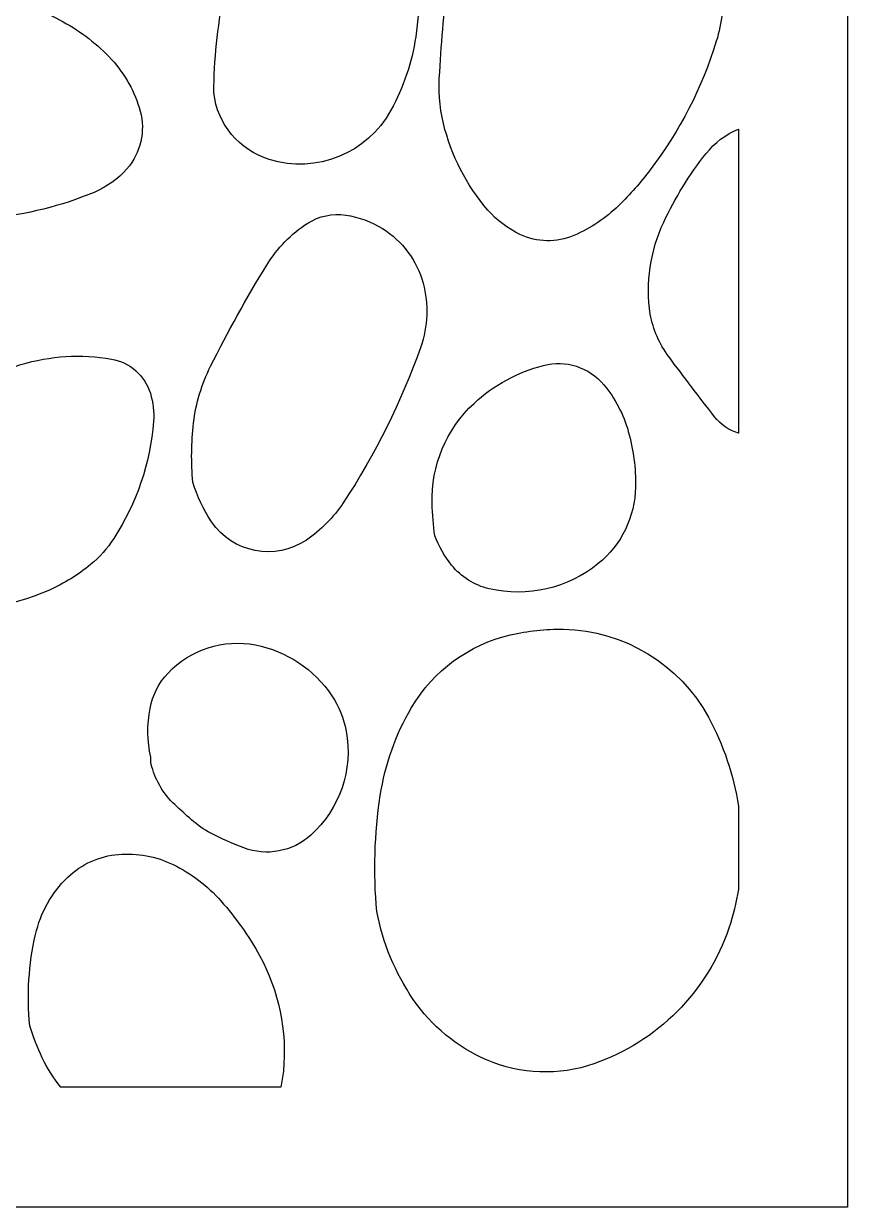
# Model space of a CAD drawing. Header units: centimetres. Extents: x -9.4 to 8.7, y -8.7 to 9.6.
# Drawn here: x -4.78 to -1.11, y -8.69 to -3.41 of the extents above; entities that cross this region are included whole.
import ezdxf

# ---------------------------------------------------------------- set-up
doc = ezdxf.new("R2010")
doc.units = ezdxf.units.CM
doc.header["$MEASUREMENT"] = 0

msp = doc.modelspace()

# ---------------------------------------------------------------- linework, layer by layer
at = {"color": 177}
for points, knots in [([(-9.42645, -8.68917), (-9.42645, -8.68917), (-1.10535, -8.68917), (-1.10535, -8.68917), (-1.10535, -8.68917), (-1.10535, -8.68917), (-1.10535, 9.55648), (-1.10535, 9.55648), (-1.10535, 9.55648), (-1.10535, 9.55648), (-9.42645, 9.55648), (-9.42645, 9.55648), (-9.42645, 9.55648), (-9.42645, 9.55648), (-9.42645, -8.68917), (-9.42645, -8.68917)], [0, 0, 0, 0, 0.2, 0.2, 0.2, 0.2, 0.4, 0.4, 0.4, 0.4, 0.6, 0.6, 0.6, 0.6, 1, 1, 1, 1]), ([(-2.92368, -3.62627), (-2.93071, -3.7029), (-2.92519, -3.78015), (-2.90723, -3.85509), (-2.90723, -3.85509), (-2.87283, -3.99807), (-2.80479, -4.13061), (-2.70852, -4.24196), (-2.70852, -4.24196), (-2.66903, -4.28771), (-2.62042, -4.32459), (-2.56572, -4.35032), (-2.56572, -4.35032), (-2.48979, -4.38602), (-2.40222, -4.38772), (-2.325, -4.35485), (-2.325, -4.35485), (-2.25041, -4.32308), (-2.18259, -4.27774), (-2.12474, -4.22107), (-2.12474, -4.22107), (-2.07451, -4.17162), (-2.02768, -4.11865), (-1.98498, -4.06261), (-1.98498, -4.06261), (-1.85335, -3.89026), (-1.75339, -3.69612), (-1.68978, -3.48882), (-1.68978, -3.48882), (-1.66435, -3.40634), (-1.65446, -3.31987), (-1.66056, -3.23371), (-1.66056, -3.23371), (-1.66922, -3.11191), (-1.71965, -2.99688), (-1.80345, -2.90811), (-1.80345, -2.90811), (-1.9647, -2.73718), (-2.17986, -2.62723), (-2.41284, -2.59682), (-2.41284, -2.59682), (-2.56827, -2.57654), (-2.71811, -2.66163), (-2.78005, -2.80559), (-2.78005, -2.80559), (-2.83323, -2.92927), (-2.86852, -3.05985), (-2.88491, -3.19347), (-2.88491, -3.19347), (-2.90247, -3.33723), (-2.91537, -3.4816), (-2.92368, -3.62627), (-2.92368, -3.62627), (-2.92368, -3.62627), (-2.92368, -3.62627), (-2.92368, -3.62627)], [0, 0, 0, 0, 0.0666667, 0.0666667, 0.0666667, 0.0666667, 0.1333333, 0.1333333, 0.1333333, 0.1333333, 0.2, 0.2, 0.2, 0.2, 0.2666667, 0.2666667, 0.2666667, 0.2666667, 0.3333333, 0.3333333, 0.3333333, 0.3333333, 0.4, 0.4, 0.4, 0.4, 0.4666667, 0.4666667, 0.4666667, 0.4666667, 0.5333333, 0.5333333, 0.5333333, 0.5333333, 0.6, 0.6, 0.6, 0.6, 0.6666667, 0.6666667, 0.6666667, 0.6666667, 0.7333333, 0.7333333, 0.7333333, 0.7333333, 0.8, 0.8, 0.8, 0.8, 0.8666667, 0.8666667, 0.8666667, 0.8666667, 1, 1, 1, 1]), ([(-3.93159, -3.71825), (-3.91578, -3.85802), (-3.81879, -3.97511), (-3.68431, -4.0165), (-3.68431, -4.0165), (-3.47408, -4.08102), (-3.24772, -3.98947), (-3.14173, -3.79688), (-3.14173, -3.79688), (-3.08565, -3.69492), (-3.048, -3.58372), (-3.03055, -3.46869), (-3.03055, -3.46869), (-3.0092, -3.32648), (-3.01146, -3.18181), (-3.03747, -3.04036), (-3.03747, -3.04036), (-3.0522, -2.96045), (-3.08047, -2.88358), (-3.121, -2.81321), (-3.121, -2.81321), (-3.1645, -2.73763), (-3.24697, -2.69311), (-3.33416, -2.6985), (-3.33416, -2.6985), (-3.38363, -2.70145), (-3.43217, -2.71397), (-3.47701, -2.7352), (-3.47701, -2.7352), (-3.58882, -2.78803), (-3.68465, -2.86927), (-3.75499, -2.9711), (-3.75499, -2.9711), (-3.8198, -3.06492), (-3.86465, -3.17104), (-3.8869, -3.28285), (-3.8869, -3.28285), (-3.91548, -3.4263), (-3.93036, -3.57205), (-3.93159, -3.71825)], [0, 0, 0, 0, 0.0909091, 0.0909091, 0.0909091, 0.0909091, 0.1818182, 0.1818182, 0.1818182, 0.1818182, 0.2727273, 0.2727273, 0.2727273, 0.2727273, 0.3636364, 0.3636364, 0.3636364, 0.3636364, 0.4545455, 0.4545455, 0.4545455, 0.4545455, 0.5454545, 0.5454545, 0.5454545, 0.5454545, 0.6363636, 0.6363636, 0.6363636, 0.6363636, 0.7272727, 0.7272727, 0.7272727, 0.7272727, 0.8181818, 0.8181818, 0.8181818, 0.8181818, 1, 1, 1, 1]), ([(-6.37059, -3.47975), (-6.29704, -3.65948), (-6.1731, -3.81407), (-6.01367, -3.92482), (-6.01367, -3.92482), (-5.83354, -4.04998), (-5.63664, -4.14874), (-5.42869, -4.21832), (-5.42869, -4.21832), (-5.26693, -4.27252), (-5.09574, -4.29234), (-4.92573, -4.27684), (-4.92573, -4.27684), (-4.76754, -4.2624), (-4.61257, -4.224), (-4.4659, -4.16286), (-4.4659, -4.16286), (-4.40955, -4.13938), (-4.35932, -4.10327), (-4.31909, -4.05734), (-4.31909, -4.05734), (-4.25766, -3.98687), (-4.23552, -3.89057), (-4.26012, -3.80053), (-4.26012, -3.80053), (-4.2836, -3.71457), (-4.32736, -3.63547), (-4.38775, -3.57002), (-4.38775, -3.57002), (-4.44993, -3.50247), (-4.52289, -3.44579), (-4.60353, -3.40216), (-4.60353, -3.40216), (-4.79396, -3.29914), (-4.9938, -3.21497), (-5.20064, -3.15077), (-5.20064, -3.15077), (-5.28433, -3.12478), (-5.37011, -3.10562), (-5.45696, -3.09348), (-5.45696, -3.09348), (-5.68885, -3.06384), (-5.92358, -3.06569), (-6.15498, -3.09901), (-6.15498, -3.09901), (-6.20753, -3.10655), (-6.25702, -3.12852), (-6.29795, -3.16245), (-6.29795, -3.16245), (-6.33681, -3.19455), (-6.3624, -3.23985), (-6.36984, -3.28978), (-6.36984, -3.28978), (-6.3792, -3.35274), (-6.37949, -3.41667), (-6.37059, -3.47975), (-6.37059, -3.47975), (-6.37059, -3.47975), (-6.37059, -3.47975), (-6.37059, -3.47975)], [0, 0, 0, 0, 0.0625, 0.0625, 0.0625, 0.0625, 0.125, 0.125, 0.125, 0.125, 0.1875, 0.1875, 0.1875, 0.1875, 0.25, 0.25, 0.25, 0.25, 0.3125, 0.3125, 0.3125, 0.3125, 0.375, 0.375, 0.375, 0.375, 0.4375, 0.4375, 0.4375, 0.4375, 0.5, 0.5, 0.5, 0.5, 0.5625, 0.5625, 0.5625, 0.5625, 0.625, 0.625, 0.625, 0.625, 0.6875, 0.6875, 0.6875, 0.6875, 0.75, 0.75, 0.75, 0.75, 0.8125, 0.8125, 0.8125, 0.8125, 0.875, 0.875, 0.875, 0.875, 1, 1, 1, 1]), ([(-1.59151, -5.2364), (-1.59151, -5.2364), (-1.59151, -3.88029), (-1.59151, -3.88029), (-1.59151, -3.88029), (-1.64801, -3.90425), (-1.69749, -3.94188), (-1.73557, -3.98995), (-1.73557, -3.98995), (-1.81021, -4.08423), (-1.87363, -4.18682), (-1.92447, -4.29572), (-1.92447, -4.29572), (-1.98437, -4.42368), (-2.00524, -4.56647), (-1.98437, -4.70639), (-1.98437, -4.70639), (-1.9716, -4.77452), (-1.94357, -4.83892), (-1.90235, -4.89454), (-1.90235, -4.89454), (-1.83523, -4.98513), (-1.7669, -5.07467), (-1.69747, -5.16344), (-1.69747, -5.16344), (-1.67043, -5.19785), (-1.63344, -5.22336), (-1.59151, -5.2364), (-1.59151, -5.2364), (-1.59151, -5.2364), (-1.59151, -5.2364), (-1.59151, -5.2364)], [0, 0, 0, 0, 0.1111111, 0.1111111, 0.1111111, 0.1111111, 0.2222222, 0.2222222, 0.2222222, 0.2222222, 0.3333333, 0.3333333, 0.3333333, 0.3333333, 0.4444444, 0.4444444, 0.4444444, 0.4444444, 0.5555556, 0.5555556, 0.5555556, 0.5555556, 0.6666667, 0.6666667, 0.6666667, 0.6666667, 0.7777778, 0.7777778, 0.7777778, 0.7777778, 1, 1, 1, 1]), ([(-4.02466, -5.45524), (-4.00639, -5.51814), (-3.97844, -5.57765), (-3.94158, -5.6318), (-3.94158, -5.6318), (-3.84697, -5.77085), (-3.65791, -5.80726), (-3.51848, -5.7131), (-3.51848, -5.7131), (-3.45335, -5.66901), (-3.3976, -5.61266), (-3.35413, -5.54708), (-3.35413, -5.54708), (-3.21086, -5.33022), (-3.09474, -5.09664), (-3.00843, -4.85141), (-3.00843, -4.85141), (-2.97619, -4.76002), (-2.97265, -4.66122), (-2.99815, -4.56772), (-2.99815, -4.56772), (-3.02579, -4.46656), (-3.09054, -4.37957), (-3.17952, -4.32412), (-3.17952, -4.32412), (-3.22917, -4.2931), (-3.28472, -4.27262), (-3.34263, -4.26393), (-3.34263, -4.26393), (-3.40191, -4.25501), (-3.46241, -4.268), (-3.51277, -4.30048), (-3.51277, -4.30048), (-3.58665, -4.34825), (-3.64898, -4.41196), (-3.6951, -4.48693), (-3.6951, -4.48693), (-3.78554, -4.63356), (-3.86925, -4.78411), (-3.94618, -4.9383), (-3.94618, -4.9383), (-3.98582, -5.01757), (-4.01131, -5.10318), (-4.02177, -5.19123), (-4.02177, -5.19123), (-4.0322, -5.27893), (-4.03313, -5.3674), (-4.02466, -5.45524), (-4.02466, -5.45524), (-4.02466, -5.45524), (-4.02466, -5.45524), (-4.02466, -5.45524)], [0, 0, 0, 0, 0.0714286, 0.0714286, 0.0714286, 0.0714286, 0.1428571, 0.1428571, 0.1428571, 0.1428571, 0.2142857, 0.2142857, 0.2142857, 0.2142857, 0.2857143, 0.2857143, 0.2857143, 0.2857143, 0.3571429, 0.3571429, 0.3571429, 0.3571429, 0.4285714, 0.4285714, 0.4285714, 0.4285714, 0.5, 0.5, 0.5, 0.5, 0.5714286, 0.5714286, 0.5714286, 0.5714286, 0.6428571, 0.6428571, 0.6428571, 0.6428571, 0.7142857, 0.7142857, 0.7142857, 0.7142857, 0.7857143, 0.7857143, 0.7857143, 0.7857143, 0.8571429, 0.8571429, 0.8571429, 0.8571429, 1, 1, 1, 1]), ([(-5.47922, -5.84438), (-5.46555, -5.88205), (-5.44543, -5.9172), (-5.41978, -5.94805), (-5.41978, -5.94805), (-5.37369, -6.00337), (-5.30639, -6.03685), (-5.23439, -6.04007), (-5.23439, -6.04007), (-5.03911, -6.04897), (-4.84449, -6.0135), (-4.665, -5.93627), (-4.665, -5.93627), (-4.59906, -5.90706), (-4.53747, -5.86898), (-4.48187, -5.82308), (-4.48187, -5.82308), (-4.44149, -5.78973), (-4.40637, -5.75057), (-4.37775, -5.70666), (-4.37775, -5.70666), (-4.27593, -5.55015), (-4.21495, -5.37063), (-4.20067, -5.18449), (-4.20067, -5.18449), (-4.19744, -5.1421), (-4.2022, -5.09943), (-4.21464, -5.05885), (-4.21464, -5.05885), (-4.23897, -4.97944), (-4.30575, -4.92047), (-4.38773, -4.9062), (-4.38773, -4.9062), (-4.52289, -4.88269), (-4.66172, -4.89129), (-4.79318, -4.93108), (-4.79318, -4.93108), (-4.94876, -4.97839), (-5.09296, -5.05732), (-5.21661, -5.16298), (-5.21661, -5.16298), (-5.34207, -5.27003), (-5.43058, -5.41378), (-5.47, -5.57395), (-5.47, -5.57395), (-5.49165, -5.66243), (-5.49487, -5.75456), (-5.47922, -5.84438)], [0, 0, 0, 0, 0.0769231, 0.0769231, 0.0769231, 0.0769231, 0.1538462, 0.1538462, 0.1538462, 0.1538462, 0.2307692, 0.2307692, 0.2307692, 0.2307692, 0.3076923, 0.3076923, 0.3076923, 0.3076923, 0.3846154, 0.3846154, 0.3846154, 0.3846154, 0.4615385, 0.4615385, 0.4615385, 0.4615385, 0.5384615, 0.5384615, 0.5384615, 0.5384615, 0.6153846, 0.6153846, 0.6153846, 0.6153846, 0.6923077, 0.6923077, 0.6923077, 0.6923077, 0.7692308, 0.7692308, 0.7692308, 0.7692308, 0.8461538, 0.8461538, 0.8461538, 0.8461538, 1, 1, 1, 1]), ([(-2.94563, -5.69482), (-2.92735, -5.74167), (-2.90216, -5.78556), (-2.87082, -5.82489), (-2.87082, -5.82489), (-2.82843, -5.87789), (-2.76946, -5.9152), (-2.70327, -5.93073), (-2.70327, -5.93073), (-2.53234, -5.97066), (-2.3525, -5.92935), (-2.21626, -5.81861), (-2.21626, -5.81861), (-2.11321, -5.73476), (-2.05248, -5.60989), (-2.05025, -5.47719), (-2.05025, -5.47719), (-2.04887, -5.39315), (-2.05965, -5.30933), (-2.0825, -5.22855), (-2.0825, -5.22855), (-2.10389, -5.15217), (-2.14132, -5.08128), (-2.19214, -5.02036), (-2.19214, -5.02036), (-2.25743, -4.94229), (-2.3617, -4.90865), (-2.46031, -4.93415), (-2.46031, -4.93415), (-2.57626, -4.96397), (-2.68299, -5.02229), (-2.77069, -5.1037), (-2.77069, -5.1037), (-2.89452, -5.21873), (-2.96266, -5.38138), (-2.95759, -5.55031), (-2.95759, -5.55031), (-2.95609, -5.59867), (-2.95214, -5.64691), (-2.94563, -5.69482), (-2.94563, -5.69482), (-2.94563, -5.69482), (-2.94563, -5.69482), (-2.94563, -5.69482)], [0, 0, 0, 0, 0.0833333, 0.0833333, 0.0833333, 0.0833333, 0.1666667, 0.1666667, 0.1666667, 0.1666667, 0.25, 0.25, 0.25, 0.25, 0.3333333, 0.3333333, 0.3333333, 0.3333333, 0.4166667, 0.4166667, 0.4166667, 0.4166667, 0.5, 0.5, 0.5, 0.5, 0.5833333, 0.5833333, 0.5833333, 0.5833333, 0.6666667, 0.6666667, 0.6666667, 0.6666667, 0.75, 0.75, 0.75, 0.75, 0.8333333, 0.8333333, 0.8333333, 0.8333333, 1, 1, 1, 1]), ([(-1.59151, -7.27147), (-1.59151, -7.27147), (-1.59151, -6.90062), (-1.59151, -6.90062), (-1.59151, -6.90062), (-1.61255, -6.76159), (-1.65769, -6.62736), (-1.72482, -6.50388), (-1.72482, -6.50388), (-1.85416, -6.2663), (-2.10078, -6.1164), (-2.3713, -6.11118), (-2.3713, -6.11118), (-2.45093, -6.10965), (-2.53033, -6.11795), (-2.60789, -6.1359), (-2.60789, -6.1359), (-2.79326, -6.1789), (-2.95269, -6.29594), (-3.04913, -6.45996), (-3.04913, -6.45996), (-3.12024, -6.58082), (-3.1677, -6.71428), (-3.18888, -6.85296), (-3.18888, -6.85296), (-3.21499, -7.02405), (-3.22022, -7.19759), (-3.20441, -7.36992), (-3.20441, -7.36992), (-3.17776, -7.51043), (-3.12238, -7.64375), (-3.0419, -7.76184), (-3.0419, -7.76184), (-2.96052, -7.88106), (-2.84691, -7.97472), (-2.71433, -8.0317), (-2.71433, -8.0317), (-2.56245, -8.09696), (-2.39182, -8.10314), (-2.23562, -8.04894), (-2.23562, -8.04894), (-1.95256, -7.9506), (-1.73065, -7.72761), (-1.63389, -7.44408), (-1.63389, -7.44408), (-1.61501, -7.38775), (-1.60086, -7.33014), (-1.59151, -7.27147)], [0, 0, 0, 0, 0.0769231, 0.0769231, 0.0769231, 0.0769231, 0.1538462, 0.1538462, 0.1538462, 0.1538462, 0.2307692, 0.2307692, 0.2307692, 0.2307692, 0.3076923, 0.3076923, 0.3076923, 0.3076923, 0.3846154, 0.3846154, 0.3846154, 0.3846154, 0.4615385, 0.4615385, 0.4615385, 0.4615385, 0.5384615, 0.5384615, 0.5384615, 0.5384615, 0.6153846, 0.6153846, 0.6153846, 0.6153846, 0.6923077, 0.6923077, 0.6923077, 0.6923077, 0.7692308, 0.7692308, 0.7692308, 0.7692308, 0.8461538, 0.8461538, 0.8461538, 0.8461538, 1, 1, 1, 1]), ([(-4.21297, -6.68157), (-4.21358, -6.69617), (-4.21188, -6.7108), (-4.20793, -6.72489), (-4.20793, -6.72489), (-4.18978, -6.78938), (-4.15429, -6.8476), (-4.10545, -6.89336), (-4.10545, -6.89336), (-4.08088, -6.91626), (-4.056, -6.93883), (-4.03096, -6.96108), (-4.03096, -6.96108), (-4.00486, -6.98414), (-3.97614, -7.00409), (-3.94528, -7.02021), (-3.94528, -7.02021), (-3.89767, -7.0451), (-3.84865, -7.06713), (-3.7983, -7.0861), (-3.7983, -7.0861), (-3.69591, -7.12466), (-3.58083, -7.103), (-3.49937, -7.02999), (-3.49937, -7.02999), (-3.36906, -6.91318), (-3.30915, -6.73702), (-3.34109, -6.565), (-3.34109, -6.565), (-3.35154, -6.5088), (-3.37333, -6.45534), (-3.40506, -6.40774), (-3.40506, -6.40774), (-3.48392, -6.28963), (-3.60663, -6.20802), (-3.74608, -6.18107), (-3.74608, -6.18107), (-3.88906, -6.15341), (-4.03605, -6.20088), (-4.13586, -6.30688), (-4.13586, -6.30688), (-4.17709, -6.35076), (-4.20498, -6.4053), (-4.21619, -6.46442), (-4.21619, -6.46442), (-4.22971, -6.53629), (-4.22862, -6.61017), (-4.21297, -6.68157)], [0, 0, 0, 0, 0.0769231, 0.0769231, 0.0769231, 0.0769231, 0.1538462, 0.1538462, 0.1538462, 0.1538462, 0.2307692, 0.2307692, 0.2307692, 0.2307692, 0.3076923, 0.3076923, 0.3076923, 0.3076923, 0.3846154, 0.3846154, 0.3846154, 0.3846154, 0.4615385, 0.4615385, 0.4615385, 0.4615385, 0.5384615, 0.5384615, 0.5384615, 0.5384615, 0.6153846, 0.6153846, 0.6153846, 0.6153846, 0.6923077, 0.6923077, 0.6923077, 0.6923077, 0.7692308, 0.7692308, 0.7692308, 0.7692308, 0.8461538, 0.8461538, 0.8461538, 0.8461538, 1, 1, 1, 1]), ([(-3.63319, -8.15349), (-3.62767, -8.12999), (-3.62383, -8.10604), (-3.62137, -8.08192), (-3.62137, -8.08192), (-3.60392, -7.90316), (-3.64102, -7.72345), (-3.72765, -7.56625), (-3.72765, -7.56625), (-3.77594, -7.47883), (-3.83365, -7.39711), (-3.89995, -7.32246), (-3.89995, -7.32246), (-3.95972, -7.25505), (-4.0322, -7.20005), (-4.11327, -7.1606), (-4.11327, -7.1606), (-4.189, -7.1238), (-4.27309, -7.10805), (-4.35701, -7.11498), (-4.35701, -7.11498), (-4.4418, -7.12188), (-4.52164, -7.15798), (-4.58294, -7.21711), (-4.58294, -7.21711), (-4.65466, -7.28623), (-4.70471, -7.37484), (-4.72698, -7.47205), (-4.72698, -7.47205), (-4.75747, -7.60538), (-4.76614, -7.74282), (-4.75249, -7.87904), (-4.75249, -7.87904), (-4.73744, -7.92819), (-4.7187, -7.97625), (-4.69655, -8.02274), (-4.69655, -8.02274), (-4.6743, -8.06933), (-4.64683, -8.1131), (-4.61473, -8.15349), (-4.61473, -8.15349), (-4.61473, -8.15349), (-3.63319, -8.15349), (-3.63319, -8.15349)], [0, 0, 0, 0, 0.0833333, 0.0833333, 0.0833333, 0.0833333, 0.1666667, 0.1666667, 0.1666667, 0.1666667, 0.25, 0.25, 0.25, 0.25, 0.3333333, 0.3333333, 0.3333333, 0.3333333, 0.4166667, 0.4166667, 0.4166667, 0.4166667, 0.5, 0.5, 0.5, 0.5, 0.5833333, 0.5833333, 0.5833333, 0.5833333, 0.6666667, 0.6666667, 0.6666667, 0.6666667, 0.75, 0.75, 0.75, 0.75, 0.8333333, 0.8333333, 0.8333333, 0.8333333, 1, 1, 1, 1])]:
    msp.add_open_spline(points, degree=3, knots=knots, dxfattribs=at)
at = {"lineweight": 9}
for points, knots in [([(-9.42645, -8.68917), (-9.42645, -8.68917), (-1.10535, -8.68917), (-1.10535, -8.68917), (-1.10535, -8.68917), (-1.10535, -8.68917), (-1.10535, 9.55648), (-1.10535, 9.55648), (-1.10535, 9.55648), (-1.10535, 9.55648), (-9.42645, 9.55648), (-9.42645, 9.55648), (-9.42645, 9.55648), (-9.42645, 9.55648), (-9.42645, -8.68917), (-9.42645, -8.68917)], [0, 0, 0, 0, 0.2, 0.2, 0.2, 0.2, 0.4, 0.4, 0.4, 0.4, 0.6, 0.6, 0.6, 0.6, 1, 1, 1, 1]), ([(-2.92368, -3.62627), (-2.93071, -3.7029), (-2.92519, -3.78015), (-2.90723, -3.85509), (-2.90723, -3.85509), (-2.87283, -3.99807), (-2.80479, -4.13061), (-2.70852, -4.24196), (-2.70852, -4.24196), (-2.66903, -4.28771), (-2.62042, -4.32459), (-2.56572, -4.35032), (-2.56572, -4.35032), (-2.48979, -4.38602), (-2.40222, -4.38772), (-2.325, -4.35485), (-2.325, -4.35485), (-2.25041, -4.32308), (-2.18259, -4.27774), (-2.12474, -4.22107), (-2.12474, -4.22107), (-2.07451, -4.17162), (-2.02768, -4.11865), (-1.98498, -4.06261), (-1.98498, -4.06261), (-1.85335, -3.89026), (-1.75339, -3.69612), (-1.68978, -3.48882), (-1.68978, -3.48882), (-1.66435, -3.40634), (-1.65446, -3.31987), (-1.66056, -3.23371), (-1.66056, -3.23371), (-1.66922, -3.11191), (-1.71965, -2.99688), (-1.80345, -2.90811), (-1.80345, -2.90811), (-1.9647, -2.73718), (-2.17986, -2.62723), (-2.41284, -2.59682), (-2.41284, -2.59682), (-2.56827, -2.57654), (-2.71811, -2.66163), (-2.78005, -2.80559), (-2.78005, -2.80559), (-2.83323, -2.92927), (-2.86852, -3.05985), (-2.88491, -3.19347), (-2.88491, -3.19347), (-2.90247, -3.33723), (-2.91537, -3.4816), (-2.92368, -3.62627)], [0, 0, 0, 0, 0.0714286, 0.0714286, 0.0714286, 0.0714286, 0.1428571, 0.1428571, 0.1428571, 0.1428571, 0.2142857, 0.2142857, 0.2142857, 0.2142857, 0.2857143, 0.2857143, 0.2857143, 0.2857143, 0.3571429, 0.3571429, 0.3571429, 0.3571429, 0.4285714, 0.4285714, 0.4285714, 0.4285714, 0.5, 0.5, 0.5, 0.5, 0.5714286, 0.5714286, 0.5714286, 0.5714286, 0.6428571, 0.6428571, 0.6428571, 0.6428571, 0.7142857, 0.7142857, 0.7142857, 0.7142857, 0.7857143, 0.7857143, 0.7857143, 0.7857143, 0.8571429, 0.8571429, 0.8571429, 0.8571429, 1, 1, 1, 1]), ([(-3.93159, -3.71825), (-3.91578, -3.85802), (-3.81879, -3.97511), (-3.68431, -4.0165), (-3.68431, -4.0165), (-3.47408, -4.08102), (-3.24772, -3.98947), (-3.14173, -3.79688), (-3.14173, -3.79688), (-3.08565, -3.69492), (-3.048, -3.58372), (-3.03055, -3.46869), (-3.03055, -3.46869), (-3.0092, -3.32648), (-3.01146, -3.18181), (-3.03747, -3.04036), (-3.03747, -3.04036), (-3.0522, -2.96045), (-3.08047, -2.88358), (-3.121, -2.81321), (-3.121, -2.81321), (-3.1645, -2.73763), (-3.24697, -2.69311), (-3.33416, -2.6985), (-3.33416, -2.6985), (-3.38363, -2.70145), (-3.43217, -2.71397), (-3.47701, -2.7352), (-3.47701, -2.7352), (-3.58882, -2.78803), (-3.68465, -2.86927), (-3.75499, -2.9711), (-3.75499, -2.9711), (-3.8198, -3.06492), (-3.86465, -3.17104), (-3.8869, -3.28285), (-3.8869, -3.28285), (-3.91548, -3.4263), (-3.93036, -3.57205), (-3.93159, -3.71825)], [0, 0, 0, 0, 0.0909091, 0.0909091, 0.0909091, 0.0909091, 0.1818182, 0.1818182, 0.1818182, 0.1818182, 0.2727273, 0.2727273, 0.2727273, 0.2727273, 0.3636364, 0.3636364, 0.3636364, 0.3636364, 0.4545455, 0.4545455, 0.4545455, 0.4545455, 0.5454545, 0.5454545, 0.5454545, 0.5454545, 0.6363636, 0.6363636, 0.6363636, 0.6363636, 0.7272727, 0.7272727, 0.7272727, 0.7272727, 0.8181818, 0.8181818, 0.8181818, 0.8181818, 1, 1, 1, 1]), ([(-6.37059, -3.47975), (-6.29704, -3.65948), (-6.1731, -3.81407), (-6.01367, -3.92482), (-6.01367, -3.92482), (-5.83354, -4.04998), (-5.63664, -4.14874), (-5.42869, -4.21832), (-5.42869, -4.21832), (-5.26693, -4.27252), (-5.09574, -4.29234), (-4.92573, -4.27684), (-4.92573, -4.27684), (-4.76754, -4.2624), (-4.61257, -4.224), (-4.4659, -4.16286), (-4.4659, -4.16286), (-4.40955, -4.13938), (-4.35932, -4.10327), (-4.31909, -4.05734), (-4.31909, -4.05734), (-4.25766, -3.98687), (-4.23552, -3.89057), (-4.26012, -3.80053), (-4.26012, -3.80053), (-4.2836, -3.71457), (-4.32736, -3.63547), (-4.38775, -3.57002), (-4.38775, -3.57002), (-4.44993, -3.50247), (-4.52289, -3.44579), (-4.60353, -3.40216), (-4.60353, -3.40216), (-4.79396, -3.29914), (-4.9938, -3.21497), (-5.20064, -3.15077), (-5.20064, -3.15077), (-5.28433, -3.12478), (-5.37011, -3.10562), (-5.45696, -3.09348), (-5.45696, -3.09348), (-5.68885, -3.06384), (-5.92358, -3.06569), (-6.15498, -3.09901), (-6.15498, -3.09901), (-6.20753, -3.10655), (-6.25702, -3.12852), (-6.29795, -3.16245), (-6.29795, -3.16245), (-6.33681, -3.19455), (-6.3624, -3.23985), (-6.36984, -3.28978), (-6.36984, -3.28978), (-6.3792, -3.35274), (-6.37949, -3.41667), (-6.37059, -3.47975)], [0, 0, 0, 0, 0.0666667, 0.0666667, 0.0666667, 0.0666667, 0.1333333, 0.1333333, 0.1333333, 0.1333333, 0.2, 0.2, 0.2, 0.2, 0.2666667, 0.2666667, 0.2666667, 0.2666667, 0.3333333, 0.3333333, 0.3333333, 0.3333333, 0.4, 0.4, 0.4, 0.4, 0.4666667, 0.4666667, 0.4666667, 0.4666667, 0.5333333, 0.5333333, 0.5333333, 0.5333333, 0.6, 0.6, 0.6, 0.6, 0.6666667, 0.6666667, 0.6666667, 0.6666667, 0.7333333, 0.7333333, 0.7333333, 0.7333333, 0.8, 0.8, 0.8, 0.8, 0.8666667, 0.8666667, 0.8666667, 0.8666667, 1, 1, 1, 1]), ([(-1.59151, -5.2364), (-1.59151, -5.2364), (-1.59151, -3.88029), (-1.59151, -3.88029), (-1.59151, -3.88029), (-1.64801, -3.90425), (-1.69749, -3.94188), (-1.73557, -3.98995), (-1.73557, -3.98995), (-1.81021, -4.08423), (-1.87363, -4.18682), (-1.92447, -4.29572), (-1.92447, -4.29572), (-1.98437, -4.42368), (-2.00524, -4.56647), (-1.98437, -4.70639), (-1.98437, -4.70639), (-1.9716, -4.77452), (-1.94357, -4.83892), (-1.90235, -4.89454), (-1.90235, -4.89454), (-1.83523, -4.98513), (-1.7669, -5.07467), (-1.69747, -5.16344), (-1.69747, -5.16344), (-1.67043, -5.19785), (-1.63344, -5.22336), (-1.59151, -5.2364)], [0, 0, 0, 0, 0.125, 0.125, 0.125, 0.125, 0.25, 0.25, 0.25, 0.25, 0.375, 0.375, 0.375, 0.375, 0.5, 0.5, 0.5, 0.5, 0.625, 0.625, 0.625, 0.625, 0.75, 0.75, 0.75, 0.75, 1, 1, 1, 1]), ([(-4.02466, -5.45524), (-4.00639, -5.51814), (-3.97844, -5.57765), (-3.94158, -5.6318), (-3.94158, -5.6318), (-3.84697, -5.77085), (-3.65791, -5.80726), (-3.51848, -5.7131), (-3.51848, -5.7131), (-3.45335, -5.66901), (-3.3976, -5.61266), (-3.35413, -5.54708), (-3.35413, -5.54708), (-3.21086, -5.33022), (-3.09474, -5.09664), (-3.00843, -4.85141), (-3.00843, -4.85141), (-2.97619, -4.76002), (-2.97265, -4.66122), (-2.99815, -4.56772), (-2.99815, -4.56772), (-3.02579, -4.46656), (-3.09054, -4.37957), (-3.17952, -4.32412), (-3.17952, -4.32412), (-3.22917, -4.2931), (-3.28472, -4.27262), (-3.34263, -4.26393), (-3.34263, -4.26393), (-3.40191, -4.25501), (-3.46241, -4.268), (-3.51277, -4.30048), (-3.51277, -4.30048), (-3.58665, -4.34825), (-3.64898, -4.41196), (-3.6951, -4.48693), (-3.6951, -4.48693), (-3.78554, -4.63356), (-3.86925, -4.78411), (-3.94618, -4.9383), (-3.94618, -4.9383), (-3.98582, -5.01757), (-4.01131, -5.10318), (-4.02177, -5.19123), (-4.02177, -5.19123), (-4.0322, -5.27893), (-4.03313, -5.3674), (-4.02466, -5.45524)], [0, 0, 0, 0, 0.0769231, 0.0769231, 0.0769231, 0.0769231, 0.1538462, 0.1538462, 0.1538462, 0.1538462, 0.2307692, 0.2307692, 0.2307692, 0.2307692, 0.3076923, 0.3076923, 0.3076923, 0.3076923, 0.3846154, 0.3846154, 0.3846154, 0.3846154, 0.4615385, 0.4615385, 0.4615385, 0.4615385, 0.5384615, 0.5384615, 0.5384615, 0.5384615, 0.6153846, 0.6153846, 0.6153846, 0.6153846, 0.6923077, 0.6923077, 0.6923077, 0.6923077, 0.7692308, 0.7692308, 0.7692308, 0.7692308, 0.8461538, 0.8461538, 0.8461538, 0.8461538, 1, 1, 1, 1]), ([(-5.47922, -5.84438), (-5.46555, -5.88205), (-5.44543, -5.9172), (-5.41978, -5.94805), (-5.41978, -5.94805), (-5.37369, -6.00337), (-5.30639, -6.03685), (-5.23439, -6.04007), (-5.23439, -6.04007), (-5.03911, -6.04897), (-4.84449, -6.0135), (-4.665, -5.93627), (-4.665, -5.93627), (-4.59906, -5.90706), (-4.53747, -5.86898), (-4.48187, -5.82308), (-4.48187, -5.82308), (-4.44149, -5.78973), (-4.40637, -5.75057), (-4.37775, -5.70666), (-4.37775, -5.70666), (-4.27593, -5.55015), (-4.21495, -5.37063), (-4.20067, -5.18449), (-4.20067, -5.18449), (-4.19744, -5.1421), (-4.2022, -5.09943), (-4.21464, -5.05885), (-4.21464, -5.05885), (-4.23897, -4.97944), (-4.30575, -4.92047), (-4.38773, -4.9062), (-4.38773, -4.9062), (-4.52289, -4.88269), (-4.66172, -4.89129), (-4.79318, -4.93108), (-4.79318, -4.93108), (-4.94876, -4.97839), (-5.09296, -5.05732), (-5.21661, -5.16298), (-5.21661, -5.16298), (-5.34207, -5.27003), (-5.43058, -5.41378), (-5.47, -5.57395), (-5.47, -5.57395), (-5.49165, -5.66243), (-5.49487, -5.75456), (-5.47922, -5.84438)], [0, 0, 0, 0, 0.0769231, 0.0769231, 0.0769231, 0.0769231, 0.1538462, 0.1538462, 0.1538462, 0.1538462, 0.2307692, 0.2307692, 0.2307692, 0.2307692, 0.3076923, 0.3076923, 0.3076923, 0.3076923, 0.3846154, 0.3846154, 0.3846154, 0.3846154, 0.4615385, 0.4615385, 0.4615385, 0.4615385, 0.5384615, 0.5384615, 0.5384615, 0.5384615, 0.6153846, 0.6153846, 0.6153846, 0.6153846, 0.6923077, 0.6923077, 0.6923077, 0.6923077, 0.7692308, 0.7692308, 0.7692308, 0.7692308, 0.8461538, 0.8461538, 0.8461538, 0.8461538, 1, 1, 1, 1]), ([(-2.94563, -5.69482), (-2.92735, -5.74167), (-2.90216, -5.78556), (-2.87082, -5.82489), (-2.87082, -5.82489), (-2.82843, -5.87789), (-2.76946, -5.9152), (-2.70327, -5.93073), (-2.70327, -5.93073), (-2.53234, -5.97066), (-2.3525, -5.92935), (-2.21626, -5.81861), (-2.21626, -5.81861), (-2.11321, -5.73476), (-2.05248, -5.60989), (-2.05025, -5.47719), (-2.05025, -5.47719), (-2.04887, -5.39315), (-2.05965, -5.30933), (-2.0825, -5.22855), (-2.0825, -5.22855), (-2.10389, -5.15217), (-2.14132, -5.08128), (-2.19214, -5.02036), (-2.19214, -5.02036), (-2.25743, -4.94229), (-2.3617, -4.90865), (-2.46031, -4.93415), (-2.46031, -4.93415), (-2.57626, -4.96397), (-2.68299, -5.02229), (-2.77069, -5.1037), (-2.77069, -5.1037), (-2.89452, -5.21873), (-2.96266, -5.38138), (-2.95759, -5.55031), (-2.95759, -5.55031), (-2.95609, -5.59867), (-2.95214, -5.64691), (-2.94563, -5.69482)], [0, 0, 0, 0, 0.0909091, 0.0909091, 0.0909091, 0.0909091, 0.1818182, 0.1818182, 0.1818182, 0.1818182, 0.2727273, 0.2727273, 0.2727273, 0.2727273, 0.3636364, 0.3636364, 0.3636364, 0.3636364, 0.4545455, 0.4545455, 0.4545455, 0.4545455, 0.5454545, 0.5454545, 0.5454545, 0.5454545, 0.6363636, 0.6363636, 0.6363636, 0.6363636, 0.7272727, 0.7272727, 0.7272727, 0.7272727, 0.8181818, 0.8181818, 0.8181818, 0.8181818, 1, 1, 1, 1]), ([(-1.59151, -7.27147), (-1.59151, -7.27147), (-1.59151, -6.90062), (-1.59151, -6.90062), (-1.59151, -6.90062), (-1.61255, -6.76159), (-1.65769, -6.62736), (-1.72482, -6.50388), (-1.72482, -6.50388), (-1.85416, -6.2663), (-2.10078, -6.1164), (-2.3713, -6.11118), (-2.3713, -6.11118), (-2.45093, -6.10965), (-2.53033, -6.11795), (-2.60789, -6.1359), (-2.60789, -6.1359), (-2.79326, -6.1789), (-2.95269, -6.29594), (-3.04913, -6.45996), (-3.04913, -6.45996), (-3.12024, -6.58082), (-3.1677, -6.71428), (-3.18888, -6.85296), (-3.18888, -6.85296), (-3.21499, -7.02405), (-3.22022, -7.19759), (-3.20441, -7.36992), (-3.20441, -7.36992), (-3.17776, -7.51043), (-3.12238, -7.64375), (-3.0419, -7.76184), (-3.0419, -7.76184), (-2.96052, -7.88106), (-2.84691, -7.97472), (-2.71433, -8.0317), (-2.71433, -8.0317), (-2.56245, -8.09696), (-2.39182, -8.10314), (-2.23562, -8.04894), (-2.23562, -8.04894), (-1.95256, -7.9506), (-1.73065, -7.72761), (-1.63389, -7.44408), (-1.63389, -7.44408), (-1.61501, -7.38775), (-1.60086, -7.33014), (-1.59151, -7.27147)], [0, 0, 0, 0, 0.0769231, 0.0769231, 0.0769231, 0.0769231, 0.1538462, 0.1538462, 0.1538462, 0.1538462, 0.2307692, 0.2307692, 0.2307692, 0.2307692, 0.3076923, 0.3076923, 0.3076923, 0.3076923, 0.3846154, 0.3846154, 0.3846154, 0.3846154, 0.4615385, 0.4615385, 0.4615385, 0.4615385, 0.5384615, 0.5384615, 0.5384615, 0.5384615, 0.6153846, 0.6153846, 0.6153846, 0.6153846, 0.6923077, 0.6923077, 0.6923077, 0.6923077, 0.7692308, 0.7692308, 0.7692308, 0.7692308, 0.8461538, 0.8461538, 0.8461538, 0.8461538, 1, 1, 1, 1]), ([(-4.21297, -6.68157), (-4.21358, -6.69617), (-4.21188, -6.7108), (-4.20793, -6.72489), (-4.20793, -6.72489), (-4.18978, -6.78938), (-4.15429, -6.8476), (-4.10545, -6.89336), (-4.10545, -6.89336), (-4.08088, -6.91626), (-4.056, -6.93883), (-4.03096, -6.96108), (-4.03096, -6.96108), (-4.00486, -6.98414), (-3.97614, -7.00409), (-3.94528, -7.02021), (-3.94528, -7.02021), (-3.89767, -7.0451), (-3.84865, -7.06713), (-3.7983, -7.0861), (-3.7983, -7.0861), (-3.69591, -7.12466), (-3.58083, -7.103), (-3.49937, -7.02999), (-3.49937, -7.02999), (-3.36906, -6.91318), (-3.30915, -6.73702), (-3.34109, -6.565), (-3.34109, -6.565), (-3.35154, -6.5088), (-3.37333, -6.45534), (-3.40506, -6.40774), (-3.40506, -6.40774), (-3.48392, -6.28963), (-3.60663, -6.20802), (-3.74608, -6.18107), (-3.74608, -6.18107), (-3.88906, -6.15341), (-4.03605, -6.20088), (-4.13586, -6.30688), (-4.13586, -6.30688), (-4.17709, -6.35076), (-4.20498, -6.4053), (-4.21619, -6.46442), (-4.21619, -6.46442), (-4.22971, -6.53629), (-4.22862, -6.61017), (-4.21297, -6.68157)], [0, 0, 0, 0, 0.0769231, 0.0769231, 0.0769231, 0.0769231, 0.1538462, 0.1538462, 0.1538462, 0.1538462, 0.2307692, 0.2307692, 0.2307692, 0.2307692, 0.3076923, 0.3076923, 0.3076923, 0.3076923, 0.3846154, 0.3846154, 0.3846154, 0.3846154, 0.4615385, 0.4615385, 0.4615385, 0.4615385, 0.5384615, 0.5384615, 0.5384615, 0.5384615, 0.6153846, 0.6153846, 0.6153846, 0.6153846, 0.6923077, 0.6923077, 0.6923077, 0.6923077, 0.7692308, 0.7692308, 0.7692308, 0.7692308, 0.8461538, 0.8461538, 0.8461538, 0.8461538, 1, 1, 1, 1]), ([(-3.63319, -8.15349), (-3.62767, -8.12999), (-3.62383, -8.10604), (-3.62137, -8.08192), (-3.62137, -8.08192), (-3.60392, -7.90316), (-3.64102, -7.72345), (-3.72765, -7.56625), (-3.72765, -7.56625), (-3.77594, -7.47883), (-3.83365, -7.39711), (-3.89995, -7.32246), (-3.89995, -7.32246), (-3.95972, -7.25505), (-4.0322, -7.20005), (-4.11327, -7.1606), (-4.11327, -7.1606), (-4.189, -7.1238), (-4.27309, -7.10805), (-4.35701, -7.11498), (-4.35701, -7.11498), (-4.4418, -7.12188), (-4.52164, -7.15798), (-4.58294, -7.21711), (-4.58294, -7.21711), (-4.65466, -7.28623), (-4.70471, -7.37484), (-4.72698, -7.47205), (-4.72698, -7.47205), (-4.75747, -7.60538), (-4.76614, -7.74282), (-4.75249, -7.87904), (-4.75249, -7.87904), (-4.73744, -7.92819), (-4.7187, -7.97625), (-4.69655, -8.02274), (-4.69655, -8.02274), (-4.6743, -8.06933), (-4.64683, -8.1131), (-4.61473, -8.15349), (-4.61473, -8.15349), (-4.61473, -8.15349), (-3.63319, -8.15349), (-3.63319, -8.15349)], [0, 0, 0, 0, 0.0833333, 0.0833333, 0.0833333, 0.0833333, 0.1666667, 0.1666667, 0.1666667, 0.1666667, 0.25, 0.25, 0.25, 0.25, 0.3333333, 0.3333333, 0.3333333, 0.3333333, 0.4166667, 0.4166667, 0.4166667, 0.4166667, 0.5, 0.5, 0.5, 0.5, 0.5833333, 0.5833333, 0.5833333, 0.5833333, 0.6666667, 0.6666667, 0.6666667, 0.6666667, 0.75, 0.75, 0.75, 0.75, 0.8333333, 0.8333333, 0.8333333, 0.8333333, 1, 1, 1, 1])]:
    msp.add_open_spline(points, degree=3, knots=knots, dxfattribs=at)

doc.saveas('drawing.dxf')
